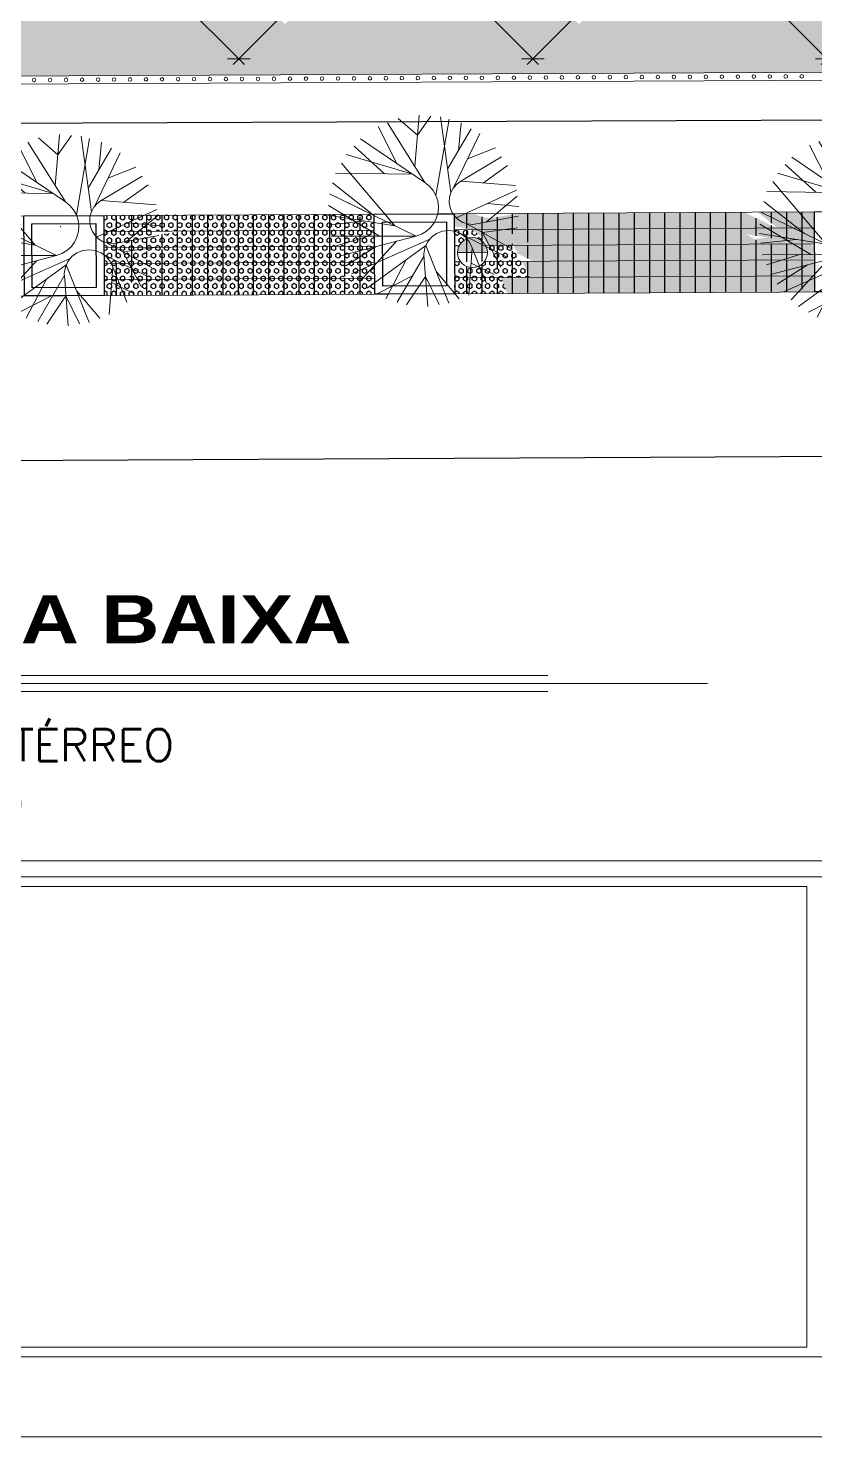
# Model space of a CAD drawing. Header units: millimetres. Extents: x 521 to 1055, y 261 to 520.
# Drawn here: x 537.5 to 547.34, y 435.88 to 453.49 of the extents above; entities that cross this region are included whole.
import ezdxf

# ---------------------------------------------------------------- set-up
doc = ezdxf.new("R2010")
doc.units = ezdxf.units.MM
doc.linetypes.add('CONTINU', pattern=[0])
doc.layers.add('0.1', color=8, linetype='Continuous', lineweight=13)
doc.styles.add('ROMANS', font='romans')
doc.styles.add('SANSSERIFBOLD', font='sasb____.pfb', dxfattribs={"width": 1.2, "height": 0.6})
doc.styles.get("Standard").update_dxf_attribs({"font": 'romans.shx'})
doc.dimstyles.new('Fares Eng - 50', dxfattribs={"dimscale": 2, "dimtxt": 0.085, "dimasz": 0.1, "dimexe": 0.05, "dimexo": 0.05, "dimgap": 0.04, "dimtad": 1, "dimzin": 4, "dimdsep": 46, "dimtxsty": 'ROMANS', "dimblk1": 'OBLIQUE', "dimblk2": 'OBLIQUE', "dimsah": 1, "dimcen": 0.05, "dimdle": 0.05, "dimclrd": 8, "dimclre": 8, "dimclrt": 8, "dimaunit": 1, "dimadec": 0, "dimazin": 0, "dimtfac": 1, "dimtix": 1, "dimtmove": 2, "dimatfit": 0, "dimldrblk": 'OPEN90', "dimfxl": 1, "dimtolj": 1, "dimtzin": 0, "dimarcsym": 0})
pattern_1 = [(90, (143.7004, 358.23872), (-0.0549926, 3e-18), [0.03175, -0.0635]), (210, (143.7004, 358.23872), (0.0274963, -0.0476249886), [0.03175, -0.0635]), (150, (143.7004, 358.27047), (-0.0274963, -0.0476249886), [0.03175, -0.0635])]
pattern_2 = [(90, (143.7004, 358.23872), (-0.1905, 1e-17), [])]

# ---------------------------------------------------------------- blocks, each defined once
blk = doc.blocks.new('TITU-2')
at = {"color": 1}
for p, q in [((0.01475, 0.01475), (-0.01475, -0.01475)), ((0.01475, 0.01143), (-0.03471, 0.01143)), ((-0.03471, 0.01043), (-0.05471, 0.01043)), ((0.01475, 0.00943), (-0.03471, 0.00943)), ((-0.01475, -0.00943), (0.1213, -0.00943)), ((0.1413, -0.01043), (0.1213, -0.01043)), ((-0.01475, -0.01143), (0.1213, -0.01143))]:
    blk.add_line(p, q, dxfattribs=at)
at = {"color": 7}
for p, q in [((0.01475, 0.01043), (-0.03471, 0.01043)), ((-0.01475, -0.01043), (0.1213, -0.01043))]:
    blk.add_line(p, q, dxfattribs=at)
at = {"color": 1}
blk.add_circle((0, 0), 0.01475, dxfattribs=at)
at = {"color": 4}
blk.add_text('ESC.:', height=0.004, dxfattribs=at).set_placement((0.02216, -0.02752))
at = {"color": 8, "style": 'SANSSERIFBOLD', "width": 1.2}
blk.add_attdef('FACHADA', (0.0219, -0.0054), '', height=0.006, dxfattribs=at)
at = {"color": 4}
for tag, p in [('FACHADA', (0.0228, -0.02014)), ('0/0', (0.03834, -0.02752))]:
    blk.add_attdef(tag, p, '', height=0.004, dxfattribs=at)
blk = doc.blocks.new('_OBLIQUE')
at = {"color": 0, "linetype": 'ByBlock'}
blk.add_line((-0.5, -0.5), (0.5, 0.5), dxfattribs=at)
blk = doc.blocks.new('*D2991')
at = {"layer": '0.1', "color": 8, "linetype": 'CONTINU', "lineweight": -2, "transparency": 16777216}
for p, q in [((546.158, 455.45), (545.582, 454.875)), ((545.582, 455.016), (547.562, 453.036)), ((547.996, 453.612), (547.42, 453.036))]:
    blk.add_line(p, q, dxfattribs=at)
at = {"layer": 'DEFPOINTS', "color": 0, "linetype": 'CONTINU', "lineweight": -2, "transparency": 16777216}
for p in [(546.228, 455.521), (548.067, 453.683), (547.491, 453.107)]:
    blk.add_point(p, dxfattribs=at)
at = {"layer": '0.1', "color": 8, "linetype": 'CONTINU', "lineweight": -2, "transparency": 16777216, "xscale": 0.2, "yscale": 0.2, "zscale": 0.2}
for p, rotation in [((545.653, 454.945), 134.9999999999982), ((547.491, 453.107), 314.9999999999982)]:
    blk.add_blockref('_OBLIQUE', p, dxfattribs=dict(at, rotation=rotation))
at = {"layer": '0.1', "color": 8, "linetype": 'CONTINU', "transparency": 16777216, "insert": (546.689, 454.143), "char_height": 0.17, "attachment_point": 5, "rotation": 315, "style": 'ROMANS'}
blk.add_mtext('\\A1;2.60', dxfattribs=at)
blk = doc.blocks.new('_Open90')
at = {"color": 0, "linetype": 'ByBlock', "lineweight": -2}
for p, q in [((0, 0), (-1, 0)), ((-0.5, 0.5), (0, 0)), ((0, 0), (-0.5, -0.5))]:
    blk.add_line(p, q, dxfattribs=at)
blk = doc.blocks.new('*D2992')
at = {"layer": '0.1', "color": 8, "linetype": 'CONTINU', "lineweight": -2, "transparency": 16777216}
for p, q in [((542.481, 455.45), (541.905, 454.875)), ((541.905, 455.016), (543.885, 453.036)), ((544.319, 453.612), (543.743, 453.036))]:
    blk.add_line(p, q, dxfattribs=at)
at = {"layer": 'DEFPOINTS', "color": 0, "linetype": 'CONTINU', "lineweight": -2, "transparency": 16777216}
for p in [(542.551, 455.521), (544.39, 453.683), (543.814, 453.107)]:
    blk.add_point(p, dxfattribs=at)
at = {"layer": '0.1', "color": 8, "linetype": 'CONTINU', "lineweight": -2, "transparency": 16777216, "xscale": 0.2, "yscale": 0.2, "zscale": 0.2}
for p, rotation in [((541.976, 454.945), 134.9999999999982), ((543.814, 453.107), 314.9999999999982)]:
    blk.add_blockref('_OBLIQUE', p, dxfattribs=dict(at, rotation=rotation))
at = {"layer": '0.1', "color": 8, "linetype": 'CONTINU', "transparency": 16777216, "insert": (543.012, 454.143), "char_height": 0.17, "attachment_point": 5, "rotation": 315, "style": 'ROMANS'}
blk.add_mtext('\\A1;2.60', dxfattribs=at)
blk = doc.blocks.new('*D2993')
at = {"layer": '0.1', "color": 8, "linetype": 'CONTINU', "lineweight": -2, "transparency": 16777216}
for p, q in [((538.804, 455.45), (538.228, 454.875)), ((538.228, 455.016), (540.208, 453.036)), ((540.642, 453.612), (540.067, 453.036))]:
    blk.add_line(p, q, dxfattribs=at)
at = {"layer": 'DEFPOINTS', "color": 0, "linetype": 'CONTINU', "lineweight": -2, "transparency": 16777216}
for p in [(538.875, 455.521), (540.713, 453.683), (540.137, 453.107)]:
    blk.add_point(p, dxfattribs=at)
at = {"layer": '0.1', "color": 8, "linetype": 'CONTINU', "lineweight": -2, "transparency": 16777216, "xscale": 0.2, "yscale": 0.2, "zscale": 0.2}
for p, rotation in [((538.299, 454.945), 134.9999999999982), ((540.137, 453.107), 314.9999999999982)]:
    blk.add_blockref('_OBLIQUE', p, dxfattribs=dict(at, rotation=rotation))
at = {"layer": '0.1', "color": 8, "linetype": 'CONTINU', "transparency": 16777216, "insert": (539.335, 454.143), "char_height": 0.17, "attachment_point": 5, "rotation": 315, "style": 'ROMANS'}
blk.add_mtext('\\A1;2.60', dxfattribs=at)
blk = doc.blocks.new('ARV1')
for p, q in [((-0.5054, 0.9113), (-0.8423, 1.5681)), ((-0.1407, 1.4161), (0.0989, 1.7605)), ((0.1949, 0.3431), (0.4235, 1.7048)), ((0.4634, 0.4005), (0.2709, 1.7498)), ((0.4031, 0.8237), (0.8191, 1.5396)), ((0.5923, 1.1492), (0.6377, 1.6415)), ((0.5168, 0.4952), (0.9711, 1.4544)), ((-0.7238, 0.7245), (-1.2729, 1.2194)), ((0.755, 0.9984), (1.2545, 1.1977)), ((1.0437, 0.573), (1.4738, 0.8844)), ((0.5591, -0.0523), (1.6313, 0.447)), ((1.095, -0.1252), (1.6493, 0.337)), ((-0.8061, -0.388), (-1.7211, 0.152)), ((1.1112, 0.2048), (1.6793, 0.1529)), ((-1.0745, -0.1172), (-1.7031, -0.1904)), ((0.7476, -0.1574), (1.5471, -0.5954)), ((0.8557, -0.1699), (1.6686, -0.0184)), ((-1.0074, -0.3893), (-1.5974, -0.572)), ((0.0893, -0.4358), (-1.3067, -1.0613)), ((-0.506, -0.477), (-1.1567, -1.1971)), ((0.6958, -0.3704), (1.4637, -0.7442)), ((-0.8667, -0.5727), (-1.4069, -0.9182)), ((-0.0159, -0.7468), (-0.4854, -1.5654)), ((-0.3293, -0.8064), (-0.6899, -1.5051)), ((-0.0071, -0.8135), (0.0586, -1.6373)), ((0.83, -0.8592), (1.2412, -1.0601)), ((-0.2148, -1.0934), (-0.845, -1.418)), ((0.2097, -1.0193), (0.6221, -1.4999))]:
    blk.add_line(p, q)
for points in [[(-0.1872, 0.8633), (-0.1108, 1.7737), (-0.1407, 1.4161), (-0.4881, 1.7122)], [(-1.1556, 1.349), (-0.0013, 0.5719), (-0.6793, 1.6344)], [(-1.4123, 1.0654), (-0.2215, 0.7202), (-1.5994, 0.732)], [(1.365, 1.0398), (0.638, 0.6035), (1.6177, 0.5303)], [(-1.7315, -0.0163), (-0.5369, -0.1994), (-1.4972, 0.9138)], [(-1.67, -0.3938), (-0.1549, -0.3836), (-1.7076, 0.3652), (-0.9208, -0.0143), (-1.6507, 0.558)], [(-0.1549, -0.3836), (-0.0593, -0.3487), (0.0278, -0.2962), (0.1033, -0.2277), (0.1642, -0.1462), (0.2083, -0.0545), (0.2342, 0.044), (0.2404, 0.1456), (0.2272, 0.2464), (0.1949, 0.3431), (0.1448, 0.4315), (0.0786, 0.5088), (-0.0013, 0.5719)], [(0.8557, -0.1699), (0.7651, -0.1613), (0.679, -0.1335), (0.6007, -0.0877), (0.5344, -0.0259), (0.483, 0.0489), (0.4489, 0.1331), (0.434, 0.2225), (0.439, 0.3131), (0.4634, 0.4005), (0.5062, 0.4804), (0.5654, 0.5493), (0.638, 0.6035)], [(1.36, -0.9289), (1.0306, -0.3125), (1.6553, -0.2288)], [(-0.1549, -0.3836), (-0.1549, -0.3836), (-1.526, -0.748)], [(0.849, -0.5865), (0.8014, -0.4854), (0.7301, -0.3991), (0.6394, -0.3338), (0.5353, -0.2931), (0.4242, -0.2796), (0.3134, -0.2945), (0.2099, -0.3365), (0.12, -0.4031), (0.0498, -0.4901), (0.0033, -0.5918), (-0.016, -0.702), (-0.0071, -0.8135)], [(-1.0233, -1.3179), (0.0189, -0.5497), (0.436, -1.5757)], [(1.1033, -1.2124), (0.849, -0.5865), (0.79, -1.4316)], [(-0.3231, -1.6133), (0.0157, -1.1009), (0.262, -1.6039)]]:
    blk.add_lwpolyline(points)
blk = doc.blocks.new('*D3080')
at = {"layer": '0.1', "color": 8, "linetype": 'CONTINU', "lineweight": -2, "transparency": 16777216}
for p, q in [((625.027, 453.058), (625.029, 452.567)), ((625.129, 452.667), (531.504, 452.274)), ((531.603, 452.667), (531.605, 452.175))]:
    blk.add_line(p, q, dxfattribs=at)
at = {"layer": 'DEFPOINTS', "color": 0, "linetype": 'CONTINU', "lineweight": -2, "transparency": 16777216}
for p in [(625.027, 453.158), (531.602, 452.767), (531.604, 452.275)]:
    blk.add_point(p, dxfattribs=at)
at = {"layer": '0.1', "color": 8, "linetype": 'CONTINU', "lineweight": -2, "transparency": 16777216, "xscale": 0.2, "yscale": 0.2, "zscale": 0.2}
for p, rotation in [((625.029, 452.667), 0.2402193175315493), ((531.604, 452.275), 180.2402193175315)]:
    blk.add_blockref('_OBLIQUE', p, dxfattribs=dict(at, rotation=rotation))
at = {"layer": '0.1', "color": 8, "linetype": 'CONTINU', "lineweight": -2, "transparency": 16777216, "insert": (570.977, 452.689), "char_height": 0.17, "attachment_point": 5, "rotation": 0.2402, "style": 'ROMANS'}
blk.add_mtext('\\A1;93.43', dxfattribs=at)
blk = doc.blocks.new('*D3088')
at = {"layer": '0.1', "color": 8, "linetype": 'CONTINU', "lineweight": -2, "transparency": 16777216}
for p, q in [((570.494, 450.208), (570.505, 448.149)), ((531.608, 450.016), (531.618, 447.957)), ((570.604, 448.249), (531.518, 448.056))]:
    blk.add_line(p, q, dxfattribs=at)
at = {"layer": 'DEFPOINTS', "color": 0, "linetype": 'CONTINU', "lineweight": -2, "transparency": 16777216}
for p in [(570.494, 450.308), (531.607, 450.116), (531.618, 448.057)]:
    blk.add_point(p, dxfattribs=at)
at = {"layer": '0.1', "color": 8, "linetype": 'CONTINU', "lineweight": -2, "transparency": 16777216, "xscale": 0.2, "yscale": 0.2, "zscale": 0.2}
for p, rotation in [((570.504, 448.249), 0.2826791155295005), ((531.618, 448.057), 180.2826791155295)]:
    blk.add_blockref('_OBLIQUE', p, dxfattribs=dict(at, rotation=rotation))
at = {"layer": '0.1', "color": 8, "linetype": 'CONTINU', "lineweight": -2, "transparency": 16777216, "insert": (551.06, 448.318), "char_height": 0.17, "attachment_point": 5, "rotation": 0.2827, "style": 'ROMANS'}
blk.add_mtext('\\A1;38.89', dxfattribs=at)

msp = doc.modelspace()

# ---------------------------------------------------------------- hatches: boundary and pattern name
at = {"layer": '0.1', "linetype": 'CONTINU', "lineweight": -2}
h = msp.add_hatch(dxfattribs=at)
h.set_pattern_fill('AR-SAND,_O', color=8, scale=0.005, double=1)
h.set_pattern_definition([(37.5, (143.7004, 358.23872), (-0.00800016, 0.24470662), [0, -0.19304, 0, -0.2159, 0, -0.206375]), (7.5, (143.7004, 358.23872), (0.22476164, 0.35841255), [0, -0.10414, 0, -0.17399, 0, -0.066675]), (327.5, (143.5442, 358.23872), (0.39549619, 0.00071859), [0, -0.0635, 0, -0.2286, 0, -0.29845]), (317.5, (143.5442, 358.23872), (0.38177823, 0.11146466), [0, -0.03175, 0, -0.14986, 0, -0.17145])])
h.paths.add_polyline_path([(549.9054, 455.37966), (548.06692, 453.54119), (546.22844, 455.37966), (544.8486, 453.99982), (546.0228, 452.93351), (551.66512, 452.95964), (551.86818, 453.66549), (551.74388, 453.54119)])
h.paths.add_polyline_path([(544.8486, 453.99982), (544.38997, 453.54119), (542.55149, 455.37966), (540.71301, 453.54119), (538.87453, 455.37966), (537.13572, 453.64085), (536.93619, 453.83915), (534.62843, 452.88074), (546.0228, 452.93351)])
h.paths.add_polyline_path([(550.24549, 454.52441), (550.7472, 454.0227), (550.53507, 453.81057), (550.03336, 454.31228)], flags=24)
h.paths.add_polyline_path([(546.56853, 454.52441), (547.07024, 454.0227), (546.85811, 453.81057), (546.3564, 454.31228)], flags=24)
h.paths.add_polyline_path([(542.89158, 454.52441), (543.39329, 454.0227), (543.18116, 453.81057), (542.67945, 454.31228)], flags=24)
h.paths.add_polyline_path([(539.21462, 454.52441), (539.71633, 454.0227), (539.5042, 453.81057), (539.00249, 454.31228)], flags=24)
h.paths.add_polyline_path([(532.96038, 452.98886), (535.63181, 452.98886), (535.63181, 453.346), (532.96038, 453.346)], flags=9)
h = msp.add_hatch(dxfattribs=at)
h.set_pattern_fill('HEX,_O', color=8, scale=0.01, angle=90, double=1)
h.set_pattern_definition(pattern_1)
h.paths.add_polyline_path([(541.20047, 451.16315), (539.33604, 451.15395), (539.09215, 450.95275), (541.53259, 450.96479)])
h.paths.add_polyline_path([(541.42811, 450.9066), (541.62951, 450.9069), (541.53259, 450.96479), (539.42073, 450.95437), (538.76298, 450.83536), (538.67243, 450.84443), (538.58648, 450.87268), (538.50842, 450.91889), (538.47571, 450.94971), (538.45109, 450.94959), (538.45208, 450.74959), (540.95205, 450.76192)])
h.paths.add_polyline_path([(541.73461, 450.76578), (539.42328, 450.75438), (538.93722, 450.69185), (539.18716, 450.55321), (540.95098, 450.56191)])
h.paths.add_polyline_path([(539.01074, 450.55234), (539.0951, 450.39247), (539.17481, 450.35315), (541.4151, 450.3642), (541.58473, 450.43914), (541.70023, 450.56561)])
h.paths.add_polyline_path([(539.116, 450.35286), (539.22126, 450.15338), (541.33329, 450.1638), (541.51676, 450.3647)])
h.paths.add_polyline_path([(541.83565, 450.2903), (541.83527, 450.36628), (541.51676, 450.3647), (541.33329, 450.1638), (541.66437, 450.16543)])
h.paths.add_polyline_path([(541.83437, 450.54942), (541.58473, 450.43914), (541.51676, 450.3647), (541.83527, 450.36628)])
h.paths.add_polyline_path([(541.83437, 450.54942), (541.83429, 450.56627), (541.70023, 450.56561), (541.58473, 450.43914)])
h.paths.add_polyline_path([(541.83357, 450.71162), (541.70023, 450.56561), (541.83429, 450.56627)])
h.paths.add_polyline_path([(541.83357, 450.71162), (541.8333, 450.76627), (541.73461, 450.76578), (541.56777, 450.72238), (541.31681, 450.56372), (541.70023, 450.56561)])
h.paths.add_polyline_path([(541.8326, 450.9072), (541.42811, 450.9066), (540.95205, 450.76192), (541.73461, 450.76578), (541.83317, 450.79143)])
h.paths.add_polyline_path([(541.83231, 450.96627), (541.53259, 450.96479), (541.62951, 450.9069), (541.8326, 450.9072)])
h.paths.add_polyline_path([(541.83163, 451.10487), (541.45633, 451.16442), (541.22001, 451.16325), (541.2034, 451.1614), (541.53259, 450.96479), (541.83231, 450.96627)])
h.paths.add_polyline_path([(541.75285, 451.16588), (541.45633, 451.16442), (541.83163, 451.10487), (541.83152, 451.12743)])
h.paths.add_polyline_path([(539.33604, 451.15395), (538.89651, 451.15179), (538.46943, 450.95562), (538.47571, 450.94971), (539.09215, 450.95275)])
h.paths.add_polyline_path([(538.89651, 451.15179), (538.45011, 451.14958), (538.45098, 450.973), (538.46943, 450.95562)])
h.paths.add_polyline_path([(538.93709, 450.69193), (538.82977, 450.75145), (538.45208, 450.74959), (538.45228, 450.70974), (538.54583, 450.67259), (538.63618, 450.60682), (538.68204, 450.55072), (539.01074, 450.55234)])
h.paths.add_polyline_path([(539.42328, 450.75438), (538.82977, 450.75145), (538.93722, 450.69185)])
h.paths.add_polyline_path([(538.77338, 450.55117), (538.68204, 450.55072), (538.70703, 450.52015), (538.7541, 450.4188), (538.78114, 450.35121), (539.116, 450.35286), (539.0951, 450.39247)])
h.paths.add_polyline_path([(539.01074, 450.55234), (538.77338, 450.55117), (539.0951, 450.39247)])
h.paths.add_polyline_path([(539.116, 450.35286), (538.78114, 450.35121), (538.86103, 450.1516), (539.22126, 450.15338)])
h.paths.add_polyline_path([(538.78114, 450.35121), (538.74901, 450.35105), (538.73398, 450.15097), (538.86103, 450.1516)])
h.paths.add_polyline_path([(538.74901, 450.35105), (538.45405, 450.34959), (538.45504, 450.1496), (538.73398, 450.15097)])
h.paths.add_polyline_path([(538.7541, 450.4188), (538.70703, 450.52015), (538.68204, 450.55072), (538.45307, 450.54959), (538.45405, 450.34959), (538.74901, 450.35105)])
h.paths.add_polyline_path([(538.63618, 450.60682), (538.54583, 450.67259), (538.45228, 450.70974), (538.45307, 450.54959), (538.68204, 450.55072)])
h = msp.add_hatch(dxfattribs=at)
h.set_pattern_fill('LINE,_O', color=8, scale=0.06, angle=90, double=1)
h.set_pattern_definition(pattern_2)
h.paths.add_polyline_path([(539.33604, 451.15395), (538.89651, 451.15179), (538.46943, 450.95562), (538.47571, 450.94971), (539.09215, 450.95275)])
h.paths.add_polyline_path([(541.42811, 450.9066), (541.62951, 450.9069), (541.53259, 450.96479), (539.42073, 450.95437), (538.76298, 450.83536), (538.67243, 450.84443), (538.58648, 450.87268), (538.50842, 450.91889), (538.47571, 450.94971), (538.45109, 450.94959), (538.45208, 450.74959), (540.95205, 450.76192)])
h.paths.add_polyline_path([(538.89651, 451.15179), (538.45011, 451.14958), (538.45098, 450.973), (538.46943, 450.95562)])
h.paths.add_polyline_path([(538.82977, 450.75145), (538.45208, 450.74959), (538.45228, 450.70974), (538.54583, 450.67259), (538.63618, 450.60682), (538.68204, 450.55072), (539.01074, 450.55234), (538.93709, 450.69193)])
h.paths.add_polyline_path([(538.77338, 450.55117), (538.68204, 450.55072), (538.70703, 450.52015), (538.7541, 450.4188), (538.78114, 450.35121), (539.116, 450.35286), (539.0951, 450.39247)])
h.paths.add_polyline_path([(539.116, 450.35286), (538.78114, 450.35121), (538.86103, 450.1516), (539.22126, 450.15338)])
h.paths.add_polyline_path([(538.7541, 450.4188), (538.70703, 450.52015), (538.68204, 450.55072), (538.45307, 450.54959), (538.45405, 450.34959), (538.74901, 450.35105)])
h.paths.add_polyline_path([(538.74901, 450.35105), (538.45405, 450.34959), (538.45504, 450.1496), (538.73398, 450.15097)])
h = msp.add_hatch(dxfattribs=at)
h.set_pattern_fill('LINE,_O', color=8, scale=0.06, angle=90, double=1)
h.set_pattern_definition(pattern_2)
h.paths.add_polyline_path([(539.116, 450.35286), (539.22126, 450.15338), (541.33329, 450.1638), (541.51676, 450.3647)])
h.paths.add_polyline_path([(539.01074, 450.55234), (539.0951, 450.39247), (539.17481, 450.35315), (541.4151, 450.3642), (541.58473, 450.43914), (541.70023, 450.56561)])
h.paths.add_polyline_path([(541.73461, 450.76578), (539.42328, 450.75438), (538.93722, 450.69185), (539.18716, 450.55321), (540.95098, 450.56191)])
h.paths.add_polyline_path([(541.42811, 450.9066), (541.62951, 450.9069), (541.53259, 450.96479), (539.42073, 450.95437), (538.76298, 450.83536), (538.67243, 450.84443), (538.58648, 450.87268), (538.50842, 450.91889), (538.47571, 450.94971), (538.45109, 450.94959), (538.45208, 450.74959), (540.95205, 450.76192)])
h.paths.add_polyline_path([(541.20047, 451.16315), (539.33604, 451.15395), (539.09215, 450.95275), (541.53259, 450.96479)])
h.paths.add_polyline_path([(541.83163, 451.10487), (541.45633, 451.16442), (541.22001, 451.16325), (541.2034, 451.1614), (541.53259, 450.96479), (541.83231, 450.96627)])
h.paths.add_polyline_path([(541.8326, 450.9072), (541.42811, 450.9066), (540.95205, 450.76192), (541.73461, 450.76578), (541.83317, 450.79143)])
h.paths.add_polyline_path([(541.83357, 450.71162), (541.8333, 450.76627), (541.73461, 450.76578), (541.56777, 450.72238), (541.31681, 450.56372), (541.70023, 450.56561)])
h.paths.add_polyline_path([(541.83437, 450.54942), (541.83429, 450.56627), (541.70023, 450.56561), (541.58473, 450.43914)])
h.paths.add_polyline_path([(541.83437, 450.54942), (541.58473, 450.43914), (541.51676, 450.3647), (541.83527, 450.36628)])
h.paths.add_polyline_path([(541.83527, 450.36628), (541.51676, 450.3647), (541.33329, 450.1638), (541.66437, 450.16543), (541.83565, 450.2903)])
h.paths.add_polyline_path([(541.56777, 450.72238), (540.95098, 450.56191), (541.31681, 450.56372)], flags=16)
h = msp.add_hatch(dxfattribs=at)
h.set_pattern_fill('HEX,_O', color=8, scale=0.01, angle=90, double=1)
h.set_pattern_definition(pattern_1)
h.paths.add_polyline_path([(546.90592, 450.39129), (543.41389, 450.37406), (543.49377, 450.17446), (546.58707, 450.18972)])
h.paths.add_polyline_path([(543.6763, 450.57536), (543.78156, 450.37588), (546.8456, 450.39099), (547.33775, 450.51903), (547.33738, 450.59342)])
h.paths.add_polyline_path([(546.69382, 450.79025), (543.57104, 450.77484), (543.62458, 450.67338), (543.82182, 450.57608), (546.77128, 450.59063), (546.80764, 450.60168), (547.00904, 450.60198)])
h.paths.add_polyline_path([(546.3617, 450.98861), (543.47945, 450.97439), (543.4667, 450.97275), (543.82127, 450.77608), (546.69382, 450.79025)])
h.paths.add_polyline_path([(546.4609, 451.18911), (543.61753, 451.17508), (543.29246, 451.11626), (543.20191, 451.12534), (543.11596, 451.15359), (543.0841, 451.17245), (542.83131, 451.1712), (542.83213, 451.00518), (542.86039, 451.00883), (542.97142, 450.99474), (543.02828, 450.97217), (546.86597, 450.9911)])
h.paths.add_polyline_path([(547.33442, 451.19342), (546.93588, 451.19145), (547.10587, 450.99229), (547.33541, 450.99342)])
h.paths.add_polyline_path([(546.93588, 451.19145), (546.62676, 451.18992), (546.87753, 450.99116), (547.10587, 450.99229)])
h.paths.add_polyline_path([(547.10587, 450.99229), (546.87753, 450.99116), (546.89614, 450.97642), (547.27121, 450.7931), (547.27586, 450.79312)])
h.paths.add_polyline_path([(547.33541, 450.99342), (547.10587, 450.99229), (547.27586, 450.79312), (547.3364, 450.79342)])
h.paths.add_polyline_path([(547.33656, 450.76116), (547.27932, 450.78914), (547.25485, 450.79302), (546.69382, 450.79025), (547.00904, 450.60198), (547.33734, 450.60246)])
h.paths.add_polyline_path([(547.3088, 450.5115), (546.9473, 450.41745), (546.90592, 450.39129), (547.20035, 450.39275)], flags=16)
h.paths.add_polyline_path([(547.33775, 450.51903), (547.3088, 450.5115), (547.20035, 450.39275), (547.33837, 450.39343)])
h.paths.add_polyline_path([(547.33837, 450.39343), (547.20035, 450.39275), (547.01688, 450.19184), (547.09557, 450.19223), (547.33883, 450.29969)])
h.paths.add_polyline_path([(547.20035, 450.39275), (546.90592, 450.39129), (546.58707, 450.18972), (547.01688, 450.19184)])
h.paths.add_polyline_path([(547.33883, 450.29969), (547.09557, 450.19223), (547.33936, 450.19343)])
h = msp.add_hatch(dxfattribs=at)
h.set_pattern_fill('LINE,_O', color=8, scale=0.06, angle=90, double=1)
h.set_pattern_definition(pattern_2)
h.paths.add_polyline_path([(546.4609, 451.18911), (543.61753, 451.17508), (543.29246, 451.11626), (543.20191, 451.12534), (543.11596, 451.15359), (543.0841, 451.17245), (542.83131, 451.1712), (542.83213, 451.00518), (542.86039, 451.00883), (542.97142, 450.99474), (543.02828, 450.97217), (546.86597, 450.9911)])
h.paths.add_polyline_path([(546.3617, 450.98861), (543.47945, 450.97439), (543.4667, 450.97275), (543.82127, 450.77608), (546.69382, 450.79025)])
h.paths.add_polyline_path([(546.69382, 450.79025), (543.57104, 450.77484), (543.62458, 450.67338), (543.82182, 450.57608), (546.77128, 450.59063), (546.80764, 450.60168), (547.00904, 450.60198)])
h.paths.add_polyline_path([(543.6763, 450.57536), (543.78156, 450.37588), (546.8456, 450.39099), (547.33775, 450.51903), (547.33738, 450.59342)])
h.paths.add_polyline_path([(543.41389, 450.37406), (543.49377, 450.17446), (546.58707, 450.18972), (546.90592, 450.39129)])
h.paths.add_polyline_path([(547.33837, 450.39343), (547.20035, 450.39275), (547.01688, 450.19184), (547.09557, 450.19223), (547.33883, 450.29969)])
h.paths.add_polyline_path([(547.20035, 450.39275), (546.90592, 450.39129), (546.58707, 450.18972), (547.01688, 450.19184)])
h.paths.add_polyline_path([(547.3088, 450.5115), (546.9473, 450.41745), (546.90592, 450.39129), (547.20035, 450.39275)], flags=16)
h.paths.add_polyline_path([(547.33775, 450.51903), (547.3088, 450.5115), (547.20035, 450.39275), (547.33837, 450.39343)])
h.paths.add_polyline_path([(547.33656, 450.76116), (547.27932, 450.78914), (547.25485, 450.79302), (546.69382, 450.79025), (547.00904, 450.60198), (547.33734, 450.60246)])
h.paths.add_polyline_path([(546.89614, 450.97642), (546.89633, 450.97626), (546.86597, 450.9911), (546.3617, 450.98861), (546.48458, 450.91522), (547.25485, 450.79302), (547.27121, 450.7931)])
h.paths.add_polyline_path([(547.10587, 450.99229), (546.87753, 450.99116), (546.89614, 450.97642), (547.27121, 450.7931), (547.27586, 450.79312)])
h.paths.add_polyline_path([(547.33541, 450.99342), (547.10587, 450.99229), (547.27586, 450.79312), (547.3364, 450.79342)])
h.paths.add_polyline_path([(547.33442, 451.19342), (546.93588, 451.19145), (547.10587, 450.99229), (547.33541, 450.99342)])
h.paths.add_polyline_path([(546.93588, 451.19145), (546.62676, 451.18992), (546.87753, 450.99116), (547.10587, 450.99229)])
h = msp.add_hatch(dxfattribs=at)
h.set_pattern_fill('HEX,_O', color=8, scale=0.01, angle=90, double=1)
h.set_pattern_definition(pattern_1)
h.paths.add_polyline_path([(539.00236, 450.87867), (539.09215, 450.95275), (538.47571, 450.94971), (538.50842, 450.91889), (538.58648, 450.87268), (538.67243, 450.84443), (538.76298, 450.83536)])
h.paths.add_polyline_path([(541.56777, 450.72238), (540.95098, 450.56191), (541.31681, 450.56372)])
h = msp.add_hatch(dxfattribs=at)
h.set_pattern_fill('LINE,_O', color=8, scale=0.06, angle=90, double=1)
h.set_pattern_definition(pattern_2)
h.paths.add_polyline_path([(543.02828, 450.97217), (543.07531, 450.9535), (543.16566, 450.88772), (543.23651, 450.80105), (543.24941, 450.77326), (543.57104, 450.77484), (543.46657, 450.97283), (543.46388, 450.97432)])
h.paths.add_polyline_path([(543.42039, 450.7741), (543.24941, 450.77326), (543.28358, 450.6997), (543.33401, 450.57367), (543.6763, 450.57536), (543.62458, 450.67338)])
h.paths.add_polyline_path([(543.33401, 450.57367), (543.41389, 450.37406), (543.78156, 450.37588), (543.6763, 450.57536)])
h.paths.add_polyline_path([(543.25907, 450.3733), (543.24404, 450.17322), (543.49377, 450.17446), (543.42467, 450.34713), (543.37071, 450.37385)])
h.paths.add_polyline_path([(542.83526, 450.37121), (542.83625, 450.17121), (543.24404, 450.17322), (543.25907, 450.3733)])
h.paths.add_polyline_path([(543.25907, 450.3733), (543.27409, 450.57338), (543.20844, 450.57305, -0.49629566), (542.90979, 450.57158), (542.83427, 450.57121), (542.83526, 450.37121)])
h.paths.add_polyline_path([(542.83427, 450.57121), (543.27409, 450.57338), (543.28358, 450.6997), (543.23651, 450.80105), (543.16566, 450.88772), (543.07531, 450.9535), (543.02828, 450.97217), (542.8323, 450.9712)])
h = msp.add_hatch(dxfattribs=at)
h.set_pattern_fill('HEX,_O', color=8, scale=0.01, angle=90, double=1)
h.set_pattern_definition(pattern_1)
h.paths.add_polyline_path([(543.25907, 450.3733), (542.83526, 450.37121), (542.83625, 450.17121), (543.24404, 450.17322)])
h.paths.add_polyline_path([(543.27409, 450.57338), (543.20844, 450.57305, -0.49629566), (542.90979, 450.57158), (542.83427, 450.57121), (542.83526, 450.37121), (543.25907, 450.3733)])
h.paths.add_polyline_path([(543.42467, 450.34713), (543.37071, 450.37385), (543.25907, 450.3733), (543.24404, 450.17322), (543.49377, 450.17446)])
h.paths.add_polyline_path([(543.33401, 450.57367), (543.27409, 450.57338), (543.26311, 450.42712), (543.37071, 450.37385), (543.41389, 450.37406)])
h.paths.add_polyline_path([(543.26311, 450.42712), (543.25907, 450.3733), (543.37071, 450.37385)])
h.paths.add_polyline_path([(543.6763, 450.57536), (543.33401, 450.57367), (543.41389, 450.37406), (543.78156, 450.37588)])
h.paths.add_polyline_path([(543.62458, 450.67338), (543.42039, 450.7741), (543.24941, 450.77326), (543.28358, 450.6997), (543.33401, 450.57367), (543.6763, 450.57536)])
h.paths.add_polyline_path([(543.57104, 450.77484), (543.42039, 450.7741), (543.62458, 450.67338)])
h.paths.add_polyline_path([(543.07531, 450.9535), (543.02828, 450.97217), (542.8323, 450.9712), (542.83329, 450.7712), (542.89183, 450.77149, -0.60667602), (543.22442, 450.77313), (543.24941, 450.77326), (543.23651, 450.80105), (543.16566, 450.88772)])
h = msp.add_hatch(dxfattribs=at)
h.set_pattern_fill('HEX,_O', color=8, scale=0.01, angle=90, double=1)
h.set_pattern_definition(pattern_1)
h.paths.add_polyline_path([(546.89614, 450.97642), (546.89633, 450.97626), (546.86597, 450.9911), (546.3617, 450.98861), (546.48458, 450.91522), (547.25485, 450.79302), (547.27121, 450.7931)])
h.paths.add_polyline_path([(546.74284, 450.87425), (546.58293, 450.85648), (546.69382, 450.79025), (547.25485, 450.79302)])
h.paths.add_polyline_path([(543.46657, 450.97283), (543.46388, 450.97432), (543.02828, 450.97217), (543.07531, 450.9535), (543.16566, 450.88772), (543.23651, 450.80105), (543.24941, 450.77326), (543.57104, 450.77484)])
h.paths.add_polyline_path([(543.4667, 450.97275), (543.46661, 450.97274), (543.57104, 450.77484), (543.82127, 450.77608)])
at = {"layer": '0.1'}
msp.add_hatch(color=8, dxfattribs=at).paths.add_polyline_path([(542.87106, 450.68669), (543.05856, 450.6857), (543.24605, 450.68472, 1)])
at = {"layer": '0.1', "linetype": 'CONTINU', "lineweight": -2}
h = msp.add_hatch(dxfattribs=at)
h.set_pattern_fill('HEX,_O', color=8, scale=0.01, angle=90, double=1)
h.set_pattern_definition(pattern_1)
h.paths.add_polyline_path([(538.93722, 450.69185), (538.93713, 450.69184), (539.01074, 450.55234), (539.18716, 450.55321)])
h = msp.add_hatch(dxfattribs=at)
h.set_pattern_fill('HEX,_O', color=8, scale=0.01, angle=90, double=1)
h.set_pattern_definition(pattern_1)
h.paths.add_polyline_path([(541.83565, 450.2903), (541.66437, 450.16543), (541.83626, 450.16628)])

# ---------------------------------------------------------------- linework, layer by layer
at = {"layer": '0.1', "color": 8}
for p, q in [((531.63493, 452.86688), (572.9417, 453.05818)), ((531.60212, 452.76672), (573.01133, 452.9585)), ((531.72636, 451.11641), (547.33442, 451.19342)), ((538.45109, 450.94959), (541.83231, 450.96627)), ((542.8323, 450.9712), (547.33541, 450.99342)), ((538.45208, 450.74959), (541.8333, 450.76627)), ((542.83329, 450.7712), (542.89183, 450.77149)), ((543.22442, 450.77313), (547.3364, 450.79342)), ((538.45307, 450.54959), (541.83429, 450.56627)), ((542.83427, 450.57121), (542.90979, 450.57158)), ((543.05856, 450.6857), (542.87106, 450.68669)), ((543.05856, 450.6857), (543.24605, 450.68472)), ((543.20844, 450.57305), (547.33738, 450.59342)), ((538.45405, 450.34959), (541.83527, 450.36628)), ((542.83526, 450.37121), (547.33837, 450.39343)), ((531.60741, 450.11581), (570.49395, 450.30767)), ((541.93576, 450.26677), (542.73575, 450.27072))]:
    msp.add_line(p, q, dxfattribs=at)
for points in [[(646.97941, 519.88495), (520.77502, 519.88495), (520.77502, 435.88495), (646.97941, 435.88495)], [(523.27502, 436.88495), (523.27502, 518.88495), (645.97941, 518.88495), (645.97941, 436.88495)], [(523.39502, 437.00495), (547.23941, 437.00495), (547.23941, 442.76495), (523.39502, 442.76495)]]:
    msp.add_lwpolyline(points, close=True, dxfattribs=at)
msp.add_lwpolyline([(630.15941, 517.68495, 0.41421356), (629.15941, 518.68495), (524.47502, 518.68495, 0.41421356), (523.47502, 517.68495), (523.47502, 444.08495, 0.41421356), (524.47502, 443.08495), (629.15941, 443.08495, 0.41421356), (630.15941, 444.08495)], format="xyb", close=True, dxfattribs=at)
at = {"layer": '0.1', "color": 8, "linetype": 'CONTINU', "lineweight": -2}
for points in [[(538.45011, 451.14958), (538.45504, 450.1496), (537.45505, 450.14466), (537.45012, 451.14465), (538.45011, 451.14958)], [(542.83131, 451.1712), (542.83625, 450.17121), (541.83626, 450.16628), (541.83132, 451.16627), (542.83131, 451.1712)], [(542.73181, 451.07071), (542.73575, 450.27072), (541.93576, 450.26677), (541.93182, 451.06676), (542.73181, 451.07071)], [(548.33441, 451.19835), (548.33935, 450.19836), (547.33936, 450.19343), (547.33442, 451.19342), (548.33441, 451.19835)], [(538.3506, 451.04909), (538.35455, 450.2491), (537.55456, 450.24515), (537.55061, 451.04514), (538.3506, 451.04909)]]:
    msp.add_lwpolyline(points, dxfattribs=at)
at = {"layer": '0.1', "color": 8}
msp.add_lwpolyline([(523.27502, 442.88495), (645.97941, 442.88495)], dxfattribs=at)
for centre, radius in [((537.57652, 452.84439), 0.0225), ((537.77652, 452.84532), 0.0225), ((537.97652, 452.84625), 0.0225), ((538.17652, 452.84717), 0.0225), ((538.37652, 452.8481), 0.0225), ((538.57652, 452.84902), 0.0225), ((538.77652, 452.84995), 0.0225), ((538.97652, 452.85088), 0.0225), ((539.17652, 452.8518), 0.0225), ((539.37652, 452.85273), 0.0225), ((539.57652, 452.85366), 0.0225), ((539.77652, 452.85458), 0.0225), ((539.97652, 452.85551), 0.0225), ((540.17652, 452.85643), 0.0225), ((540.37652, 452.85736), 0.0225), ((540.57652, 452.85829), 0.0225), ((540.77652, 452.85921), 0.0225), ((540.97652, 452.86014), 0.0225), ((541.17652, 452.86106), 0.0225), ((541.37652, 452.86199), 0.0225), ((541.57652, 452.86292), 0.0225), ((541.77652, 452.86384), 0.0225), ((541.97652, 452.86477), 0.0225), ((542.17652, 452.8657), 0.0225), ((542.37652, 452.86662), 0.0225), ((542.57652, 452.86755), 0.0225), ((542.77652, 452.86847), 0.0225), ((542.97652, 452.8694), 0.0225), ((543.17652, 452.87033), 0.0225), ((543.37652, 452.87125), 0.0225), ((543.57652, 452.87218), 0.0225), ((543.77652, 452.87311), 0.0225), ((543.97652, 452.87403), 0.0225), ((544.17652, 452.87496), 0.0225), ((544.37652, 452.87588), 0.0225), ((544.57652, 452.87681), 0.0225), ((544.77652, 452.87774), 0.0225), ((544.97652, 452.87866), 0.0225), ((545.17652, 452.87959), 0.0225), ((545.37652, 452.88052), 0.0225), ((545.57652, 452.88144), 0.0225), ((545.77652, 452.88237), 0.0225), ((545.97652, 452.88329), 0.0225), ((546.17652, 452.88422), 0.0225), ((546.37652, 452.88515), 0.0225), ((546.57652, 452.88607), 0.0225), ((546.77652, 452.887), 0.0225), ((546.97652, 452.88793), 0.0225), ((547.17652, 452.88885), 0.0225), ((543.05856, 450.6857), 0.1875)]:
    msp.add_circle(centre, radius, dxfattribs=at)
at = {"layer": '0.1', "color": 8, "linetype": 'Continuous'}
msp.add_point((537.90819, 451.00975), dxfattribs=at)

# ---------------------------------------------------------------- block references
at = {"layer": '0.1', "color": 8, "linetype": 'Continuous', "xscale": 0.7, "yscale": 0.7, "zscale": 0.7, "rotation": 359.6992061989444}
for p in [(542.46377, 451.15977), (537.96752, 450.91802), (547.85703, 450.92943)]:
    msp.add_blockref('ARV1', p, dxfattribs=at)
at = {"layer": '0.1', "color": 8}
ref = msp.add_blockref('TITU-2', (531.86905, 446.34366), dxfattribs=dict(at, xscale=100, yscale=100, zscale=100))
ref.add_attrib('FACHADA', 'PLANTA BAIXA', (534.05905, 445.80366), dxfattribs={"layer": '0', "color": 8, "height": 0.6, "style": 'SANSSERIFBOLD', "width": 1.2})
ref.add_attrib('0/0', '1/100', (535.70334, 443.59156), dxfattribs={"layer": '0', "color": 4, "height": 0.4})
ref.add_attrib('FACHADA', 'PAVIMENTO TÉRREO', (534.14856, 444.32993), dxfattribs={"layer": '0', "color": 4, "height": 0.4})

# ---------------------------------------------------------------- dimensions: what is measured, and where the dimension line sits
at = {"layer": '0.1', "color": 8, "linetype": 'CONTINU'}
for p1, p2, picture, middle in [((538.87453, 455.52108), (540.71301, 453.68261), '*D2993', (539.33466, 454.14274)), ((542.55149, 455.52108), (544.38997, 453.68261), '*D2992', (543.01162, 454.14274)), ((546.22844, 455.52108), (548.06692, 453.68261), '*D2991', (546.68857, 454.14274))]:
    dim = msp.add_aligned_dim(p1=p1, p2=p2, distance=-0.81428, dimstyle='Fares Eng - 50', dxfattribs=at)
    dim.commit()
    dim.dimension.update_dxf_attribs({"geometry": picture, "text_midpoint": middle})
at = {"layer": '0.1', "color": 8, "linetype": 'CONTINU', "lineweight": -2}
dim = msp.add_linear_dim(base=(531.60419, 452.27482), p1=(625.02667, 453.15842), p2=(531.60212, 452.76672), angle=180.240219, dimstyle='Fares Eng - 50', dxfattribs=at)
dim.commit()
dim.dimension.update_dxf_attribs({"geometry": '*D3080', "text_midpoint": (570.97694, 452.6893), "dimtype": 161})
dim = msp.add_aligned_dim(p1=(570.49395, 450.30767), p2=(531.60741, 450.11581), distance=2.05885, dimstyle='Fares Eng - 50', dxfattribs=at)
dim.commit()
dim.dimension.update_dxf_attribs({"geometry": '*D3088', "text_midpoint": (551.06002, 448.31791)})

doc.saveas('drawing.dxf')
